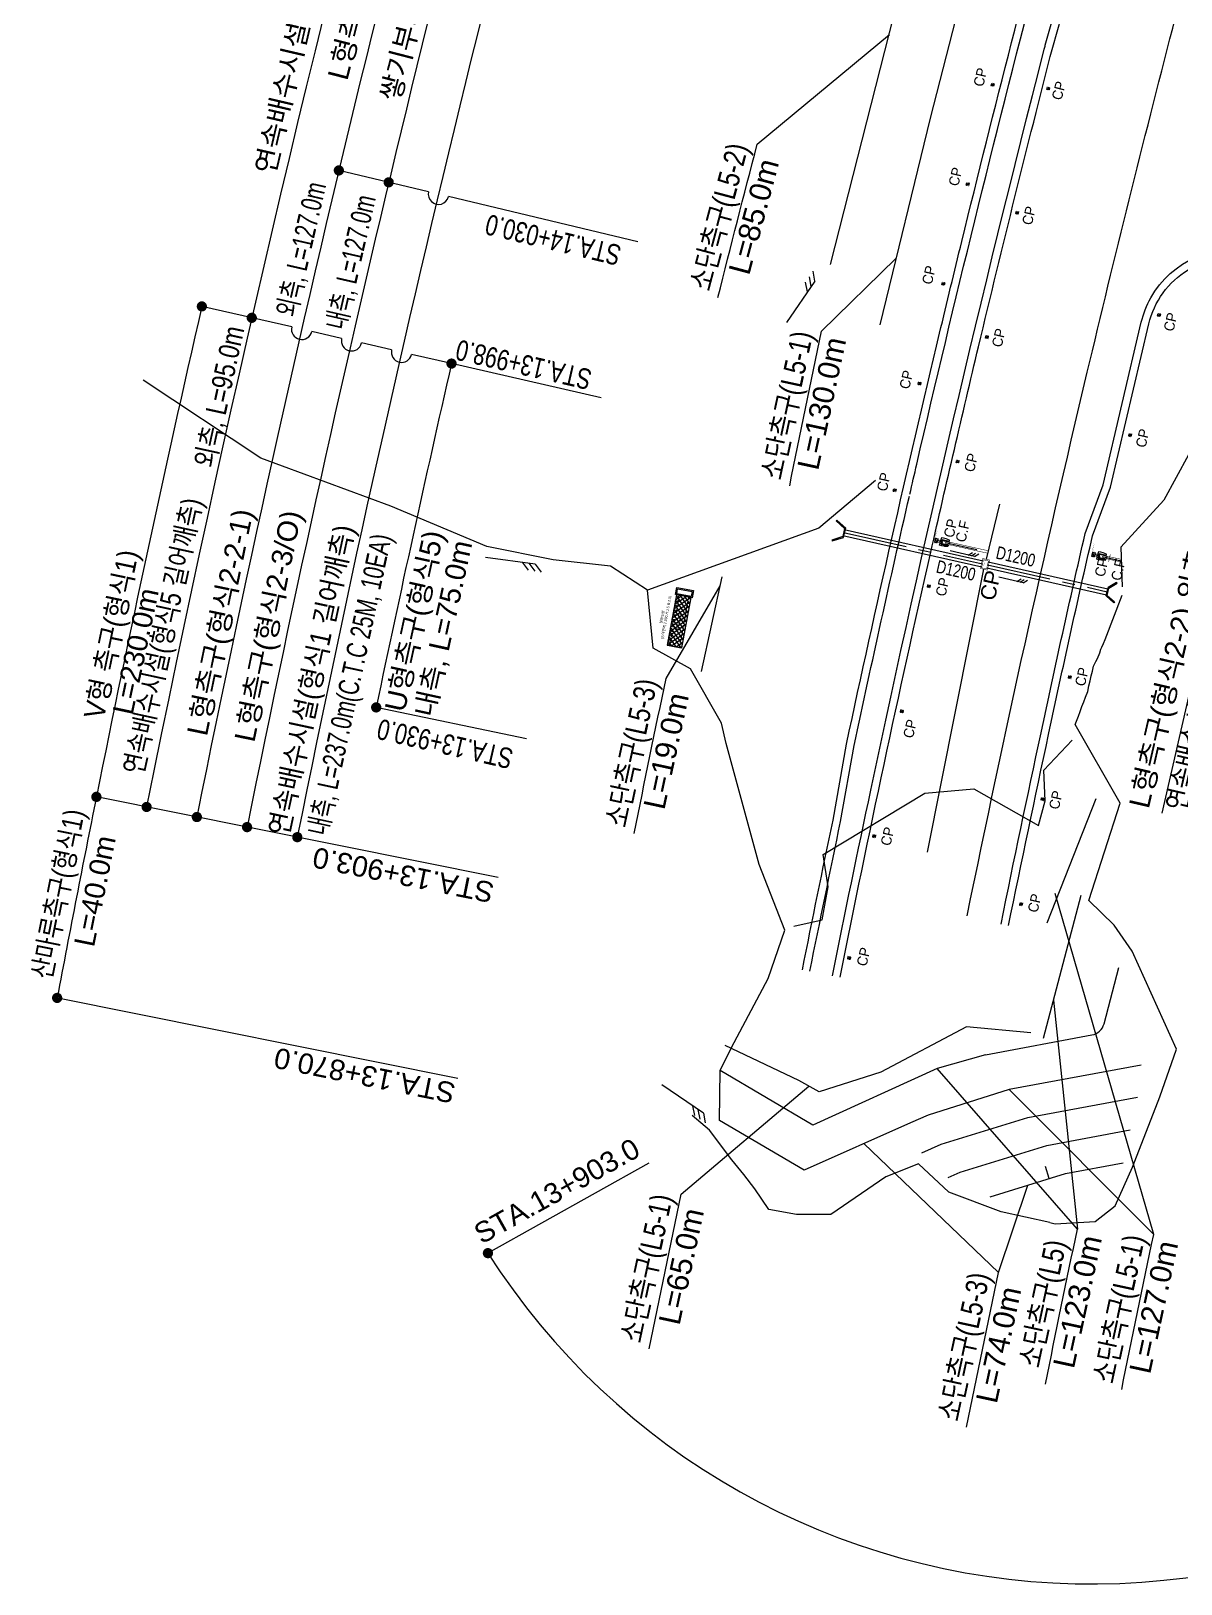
# Model space of a CAD drawing. Header units: millimetres. Extents: x 219390 to 221240, y 444648 to 450301.
# Drawn here: x 219731.8 to 219956.3, y 447153.2 to 447456.4 of the extents above; entities that cross this region are included whole.
import ezdxf
from ezdxf.enums import TextEntityAlignment as Align

# ---------------------------------------------------------------- set-up
doc = ezdxf.new("R2010")
doc.units = ezdxf.units.MM
for name, pattern in [('7', [20, 12.5, -2.5, 2.5, -2.5]), ('CONT', [0]), ('HIDDEN', [9.525, 6.35, -3.175])]:
    doc.linetypes.add(name, pattern=pattern)
for name, color, linetype in [('##배수관날개벽', 130, 'Continuous'), ('[도면]U형 V형 측구', 4, 'Continuous'), ('[도면]노면측구', 5, 'Continuous'), ('[도면]배수구조물도수로+방수거+집수거', 30, 'Continuous'), ('[도면]산마루측구', 5, 'H-DICHB01'), ('[도면]선배수집수정', 4, 'Continuous'), ('[도면]소단측구', 5, 'Continuous'), ('[도면]연속배수시설', 152, 'Continuous'), ('[도면]제작집수정', 30, 'Continuous'), ('[도면]집수정(깎기+쌓기)', 30, 'Continuous'), ('[도면]횡배수관', 30, 'Continuous'), ('CC-DIML_본선', 1, 'CONT'), ('CC-DIMT_본선', 3, 'CONT'), ('CD-MISC-초기우수처리시설', 84, 'Continuous'), ('CZ-LINE', 3, 'Continuous'), ('제목', 7, 'Continuous')]:
    doc.layers.add(name, color=color, linetype=linetype)
doc.layers.add('[도면]배수구조물 텍스트숨김', color=30, linetype='Continuous', plot=False)
doc.styles.add('Han_Romanstyle', font='Dotum.TTF')
doc.styles.get("Standard").update_dxf_attribs({"font": 'arial.ttf'})
doc.styles.add('돋움', font='Dotum.TTF')
doc.linetypes.add('E-WFLOW04', pattern='A,1.5,[32,kscals.shx,S=0.1,R=0,X=0,Y=0],0', length=1.5)
doc.linetypes.add('H-DICHB01', pattern='A,1e-05,[43,kscals.shx,S=0.1,R=0,X=0,Y=0],-0.666667,["B1",Standard,S=0.2,R=0,X=0,Y=-0.1],-0.383333', length=1.05001)
doc.linetypes.add('H-DICHD022', pattern='A,0.9,[32,kosdic.shx,S=0.1,R=0,X=0,Y=0],-0.333333,["D2-2",Standard,S=0.2,R=0,X=0,Y=-0.1],-0.816667', length=2.05)
doc.linetypes.add('H-DICHD04', pattern='A,0.9,[32,kscals.shx,S=0.1,R=0,X=0,Y=0],-0.333333,["D4",Standard,S=0.2,R=0,X=0,Y=-0.1],-0.416667', length=1.65)
doc.linetypes.add('H-DICHL021', pattern='A,0.9,[32,kosdic.shx,S=0.1,R=0,X=0,Y=0],-0.333333,["L2-1",Standard,S=0.2,R=0,X=0,Y=-0.1],-0.816667', length=2.05)
doc.linetypes.add('H-DICHL022', pattern='A,0.9,[32,kosdic.shx,S=0.1,R=0,X=0,Y=0],-0.333333,["L2-2",Standard,S=0.2,R=0,X=0,Y=-0.1],-0.816667', length=2.05)
doc.linetypes.add('H-DICHL023', pattern='A,0.9,[32,kosdic.shx,S=0.1,R=0,X=0,Y=0],-0.333333,["L2-3",Standard,S=0.2,R=0,X=0,Y=-0.1],-0.816667', length=2.05)
doc.linetypes.add('H-DICHL05', pattern='A,0.9,[32,kscals.shx,S=0.1,R=0,X=0,Y=0],-0.333333,["L5",Standard,S=0.2,R=0,X=0,Y=-0.1],-0.416667', length=1.65)
doc.linetypes.add('H-DICHL05-1', pattern='A,0.5,[32,kscals.shx,S=0.1,R=0,X=0,Y=0],-0.35,["L5-1",Standard,S=0.2,R=0,X=0,Y=-0.1],-0.731691', length=1)
doc.linetypes.add('H-DICHL05-1R', pattern='A,0.5,[32,kscals.shx,S=0.1,R=0,X=0,Y=0],-0.981691,["L5-1",Standard,S=0.2,R=180,X=0,Y=0.1],-0.1', length=1)
doc.linetypes.add('H-DICHL05-2', pattern='A,0.5,[32,kosdic.shx,S=0.1,R=0,X=0,Y=0],-0.35,["L5-2",Standard,S=0.2,R=0,X=0,Y=-0.1],-0.659209', length=1)
doc.linetypes.add('H-DICHL05-3', pattern='A,0.5,[32,kosdic.shx,S=0.1,R=0,X=0,Y=0],-0.35,["L5-3",Standard,S=0.2,R=0,X=0,Y=-0.1],-0.659209', length=1)
doc.linetypes.add('H-DICHL05-3R', pattern='A,0.5,[32,kosdic.shx,S=0.1,R=0,X=0,Y=0],-0.909209,["L5-3",Standard,S=0.2,R=180,X=0,Y=0.1],-0.1', length=1)
doc.linetypes.add('H-DICHL06', pattern='A,0.9,[32,kscals.shx,S=0.1,R=0,X=0,Y=0],-0.333333,["L6",Standard,S=0.2,R=0,X=0,Y=-0.1],-0.416667', length=1.65)
doc.linetypes.add('H-DICHM08', pattern='A,0.9,[32,kosdic.shx,S=0.1,R=0,X=0,Y=0],-0.333333,["M8",Standard,S=0.2,R=0,X=0,Y=-0.1],-0.416667', length=1.65)
doc.linetypes.add('H-DICHO023', pattern='A,0.5,[32,kosdic.shx,S=0.1,R=360,X=0,Y=0],-0.333333,["L2-3/O",Standard,S=0.2,R=360,X=0,Y=-0.1],-1.116667', length=1.95)
doc.linetypes.add('H-DICHS01', pattern='A,0.9,[32,kosdic.shx,S=0.1,R=0,X=0,Y=0],-0.35,["S1",Standard,S=0.2,R=0,X=0,Y=-0.1],-0.441746', length=1)
doc.linetypes.add('H-DICHU05', pattern='A,0.9,0,[32,KSCALS.SHX,S=0.1,R=0,X=0,Y=0],-0.333333,0,["U5",Standard,S=0.2,R=0,X=0,Y=-0.1],-0.416667', length=1.65)
doc.linetypes.add('H-DICHU05R', pattern='A,0.9,[32,kscals.shx,S=0.1,R=0,X=0,Y=0],-0.666667,["U5",Standard,S=0.2,R=180,X=0,Y=0.1],-0.083333', length=1.65)
doc.linetypes.add('H-DICHV01', pattern='A,0.9,[32,kscals.shx,S=0.1,R=360,X=0,Y=0],-0.333333,["V1",Standard,S=0.2,R=360,X=0,Y=-0.1],-0.416667', length=1.65)
doc.linetypes.add('H-DICHV01R', pattern='A,0.9,[32,kscals.shx,S=0.1,R=0,X=0,Y=0],-0.666667,["V1",Standard,S=0.2,R=180,X=0,Y=0.1],-0.083333', length=1.65)

# ---------------------------------------------------------------- blocks, each defined once
blk = doc.blocks.new('A$C31C57068')
at = {"layer": '[도면]소단측구', "color": 4, "ltscale": 8}
blk.add_line((-0.661, -0.16), (0.813, 0.254), dxfattribs=at)
at = {"layer": '[도면]소단측구', "color": 4, "ltscale": 8, "flags": 128}
for points in [[(-0.469, -0.106), (-0.735, 0.044)], [(-0.276, -0.051), (-0.542, 0.098)], [(-0.661, -0.16), (-0.927, -0.01)]]:
    blk.add_lwpolyline(points, dxfattribs=at)
at = {"layer": '[도면]소단측구', "color": 4, "ltscale": 8}
blk.add_solid([(0.813, 0.254), (0.12, 0.06), (0.071, 0.233), (0.813, 0.254)], dxfattribs=at)
blk = doc.blocks.new('A$C4A554AB3')
at = {"layer": '[도면]선배수집수정', "color": 0, "const_width": 0.02}
blk.add_lwpolyline([(0.01, 0.01), (0.01, 0.7), (0.7, 0.7), (0.7, 0.01)], close=True, dxfattribs=at)
at = {"layer": '[도면]선배수집수정', "color": 0}
blk.add_lwpolyline([(0.13, 0.13), (0.13, 0.58), (0.58, 0.58), (0.58, 0.13)], close=True, dxfattribs=at)
blk = doc.blocks.new('A$C3B52267F')
at = {"layer": 'CD-MISC-초기우수처리시설'}
h = blk.add_hatch(dxfattribs=at)
h.set_pattern_fill('ANSI37', color=256, scale=0.2, style=0)
h.set_pattern_definition([(45, (0, -2.9), (-0.449013, 0.449013), []), (135, (0, -2.9), (-0.449013, -0.449013), [])])
h.paths.add_polyline_path([(10, 0), (0, 0), (0, -2.9), (10, -2.9)])
h.paths.add_polyline_path([(2.78, -2.11), (7.11, -2.11), (7.11, -0.8), (2.78, -0.8)], flags=24)
for points in [[(10, 0), (0, 0), (0, -2.9), (10, -2.9)], [(11.4, 0.2), (11.4, -3.1), (10, -3.1), (10, 0.2)]]:
    blk.add_lwpolyline(points, close=True, dxfattribs=at)
blk.add_lwpolyline([(11.2, 0), (11.2, -2.9), (10.2, -2.9), (10.2, 0), (11.2, 0)], dxfattribs=at)
at = {"layer": 'CD-MISC-초기우수처리시설', "linetype": 'HIDDEN', "ltscale": 0.1}
blk.add_lwpolyline([(10, -0.45), (0, -0.45), (0, -2.45), (10, -2.45)], close=True, dxfattribs=at)
at = {"layer": 'CD-MISC-초기우수처리시설', "style": '돋움'}
blk.add_text('침투도랑', height=0.7, dxfattribs=at).set_placement((4.95, -1.45), align=Align.MIDDLE_CENTER)
at = {"layer": '제목', "color": 1, "style": '돋움'}
for s, p in [('(유역면적 2,000 H:1.5 B:2.0)', (5.27, 0.93)), ('침투도랑', (5.23, 1.71))]:
    blk.add_text(s, height=0.5, dxfattribs=at).set_placement(p, align=Align.CENTER)
blk = doc.blocks.new('A$C14DC56A9')
at = {"layer": '[도면]배수구조물도수로+방수거+집수거', "color": 3}
for points in [[(0.75, 1.52), (0.44, 1.52), (0.44, 0.23), (0.09, 0.23), (0, 0.93), (0.02, 0.93), (0, 1.43), (0, 1.87), (0.44, 1.87), (0.75, 1.87)], [(0.75, 1.67), (0.29, 1.67), (0.29, 0.23)], [(0.44, 0.23), (0.56, 0)], [(0.75, 1.52), (1.06, 1.52), (1.06, 0.23), (1.41, 0.23), (1.51, 0.93), (1.49, 0.93), (1.51, 1.43), (1.51, 1.87), (1.06, 1.87), (0.75, 1.87)], [(0.75, 1.67), (1.21, 1.67), (1.21, 0.23)], [(1.06, 0.23), (0.95, 0)]]:
    blk.add_lwpolyline(points, dxfattribs=at)

msp = doc.modelspace()

# ---------------------------------------------------------------- linework, layer by layer
at = {"layer": '##배수관날개벽', "color": 4, "linetype": 'Continuous', "flags": 128}
for points in [[(219942.22, 447347.64), (219943.8, 447348.62), (219943.69, 447348.79), (219942.04, 447347.77)], [(219941.68, 447346.18), (219942.04, 447347.77)], [(219941.9, 447346.25), (219943.28, 447344.98), (219943.14, 447344.83), (219941.68, 447346.18)], [(219941.9, 447346.25), (219942.22, 447347.64)]]:
    msp.add_lwpolyline(points, dxfattribs=at)
at = {"layer": '[도면]U형 V형 측구', "color": 4, "linetype": 'H-DICHU05', "ltscale": 9}
msp.add_line((219906.81, 447296.13), (219917.81, 447351.35), dxfattribs=at)
at = {"layer": '[도면]U형 V형 측구', "color": 4, "linetype": 'H-DICHV01', "ltscale": 10, "flags": 128}
for points in [[(219833.71, 447353.18), (219820.81, 447355.8), (219802.03, 447363.68), (219776.64, 447373.03), (219753.68, 447388.26)], [(219852.17, 447347.3), (219844.89, 447351.95), (219833.71, 447353.18)], [(219860.54, 447331.93), (219853.26, 447335.94), (219852.17, 447347.3)], [(219935.64, 447321.02), (219935.89, 447321.7), (219936.25, 447322.65), (219936.6, 447323.59), (219936.95, 447324.53), (219937.31, 447325.47), (219937.66, 447326.41), (219938.07, 447327.48), (219938.32, 447328.58), (219938.55, 447329.55), (219938.77, 447330.52), (219939, 447331.49), (219939.22, 447332.46), (219939.69, 447333.34), (219939.97, 447333.96), (219940.44, 447335.02), (219940.65, 447335.74), (219940.84, 447336.17), (219941.14, 447336.89), (219941.45, 447337.61), (219944.79, 447346.32)], [(219878.98, 447280.89), (219873.91, 447293.68), (219867.53, 447317.36), (219866.57, 447321.31), (219860.54, 447331.93)]]:
    msp.add_lwpolyline(points, dxfattribs=at)
at = {"layer": '[도면]U형 V형 측구', "color": 4, "linetype": 'H-DICHV01R', "ltscale": 8, "flags": 128}
for points in [[(219957.75, 447373.71), (219952.95, 447364.86), (219944.54, 447355.68), (219944.81, 447347.95)], [(219896.64, 447368.68), (219885.61, 447359.35), (219852.17, 447347.3)]]:
    msp.add_lwpolyline(points, dxfattribs=at)
at = {"layer": '[도면]U형 V형 측구', "color": 4, "linetype": 'H-DICHU05R', "ltscale": 6.5, "flags": 128}
msp.add_lwpolyline([(219920.87, 447364.06), (219918.24, 447353.3)], dxfattribs=at)
at = {"layer": '[도면]노면측구', "color": 4, "linetype": 'H-DICHL021', "ltscale": 10, "flags": 128}
msp.add_lwpolyline([(219909.16, 447397.45, -0.001313), (219913.49, 447415.36, -0.005704), (219933.38, 447492.9, -0.005047), (219952.44, 447561.11)], format="xyb", dxfattribs=at)
at = {"layer": '[도면]노면측구', "color": 4, "linetype": 'H-DICHD022', "ltscale": 10, "flags": 128}
msp.add_lwpolyline([(219916.76, 447394.82, -0.004302), (219931.24, 447453.28), (219938.03, 447477.35), (219948.68, 447513.9), (219952.86, 447527.38, -0.356466), (219964.49, 447533.3)], format="xyb", dxfattribs=at)
at = {"layer": '[도면]노면측구', "color": 4, "linetype": 'H-DICHD04', "ltscale": 10, "flags": 128}
msp.add_lwpolyline([(219937.99, 447389.81, -0.005021), (219954.67, 447457.04), (219960.54, 447481.38), (219966.59, 447505.65), (219970.81, 447522.11, 0.405749), (219964.39, 447533.33)], format="xyb", dxfattribs=at)
at = {"layer": '[도면]노면측구', "color": 4, "linetype": 'H-DICHL022', "ltscale": 10, "flags": 128}
for points in [[(219922.62, 447281.77, -0.00277), (219930.45, 447319.1, -0.0045), (219939.02, 447357.89), (219942.5, 447367.41), (219950, 447399.25, -0.4183), (219970.59, 447411.79, -0.4183)], [(219882.37, 447273.16, -0.002125), (219888.36, 447302.36), (219891, 447317.21, -0.005863), (219909.16, 447397.45, -0.003559)]]:
    msp.add_lwpolyline(points, format="xyb", dxfattribs=at)
at = {"layer": '[도면]노면측구', "color": 4, "linetype": 'H-DICHL023', "ltscale": 10, "flags": 128}
for points in [[(219907.44, 447354.7, -0.002942), (219916.76, 447394.82)], [(219914.54, 447283.66, -0.007878), (219937.99, 447389.81, -0.002012)]]:
    msp.add_lwpolyline(points, format="xyb", dxfattribs=at)
at = {"layer": '[도면]노면측구', "color": 4, "linetype": 'H-DICHO023', "ltscale": 10, "flags": 128}
msp.add_lwpolyline([(219889.72, 447271.69, -0.006062), (219907.44, 447354.7, -0.006062)], format="xyb", dxfattribs=at)
at = {"layer": '[도면]노면측구', "color": 4, "linetype": 'H-DICHM08', "ltscale": 8, "flags": 128}
msp.add_lwpolyline([(219880.71, 447281.68), (219886.24, 447282.92), (219887.43, 447289.36), (219886.46, 447295.64), (219906.26, 447307.62), (219915.83, 447308.46), (219928.46, 447301.31), (219929.76, 447306.14), (219929.52, 447312.11), (219935.05, 447317.98)], dxfattribs=at)
at = {"layer": '[도면]배수구조물도수로+방수거+집수거', "color": 4, "const_width": 0.1, "flags": 128}
for points in [[(219909.29, 447356.55), (219908.69, 447356.69)], [(219909.39, 447356.99), (219908.79, 447357.13)], [(219940.06, 447354.26), (219939.46, 447354.4)], [(219939.96, 447353.82), (219939.36, 447353.96)]]:
    msp.add_lwpolyline(points, dxfattribs=at)
at = {"layer": '[도면]배수구조물도수로+방수거+집수거', "color": 4, "linetype": 'HIDDEN'}
for points in [[(219909.34, 447356.77), (219908.74, 447356.91)], [(219910.25, 447356.58), (219918.59, 447354.73)], [(219940.01, 447354.04), (219939.41, 447354.18)], [(219940.92, 447353.85), (219944.63, 447353.03)]]:
    msp.add_lwpolyline(points, dxfattribs=at)
at = {"layer": '[도면]배수구조물도수로+방수거+집수거', "color": 4, "const_width": 0.1}
for points in [[(219910.19, 447356.34), (219918.53, 447354.49)], [(219910.3, 447356.83), (219918.65, 447354.97)], [(219942.16, 447352.81), (219942.48, 447354.28)], [(219940.86, 447353.61), (219944.64, 447352.77)], [(219940.97, 447354.1), (219944.62, 447353.29)]]:
    msp.add_lwpolyline(points, dxfattribs=at)
at = {"layer": '[도면]산마루측구', "color": 4, "ltscale": 10, "flags": 128}
for points in [[(219930.67, 447223.78), (219931.71, 447223.55), (219939.56, 447223.97), (219943.43, 447227.03), (219946.84, 447234.6), (219952.16, 447248.32), (219955.42, 447257.63), (219946.73, 447276.78), (219943.22, 447281.85), (219938.26, 447286.7), (219944.42, 447305.7), (219944.42, 447305.7), (219935.64, 447321.02)], [(219930.67, 447223.78), (219921.16, 447225.9), (219910.96, 447229.71), (219905.06, 447235.23), (219898.67, 447232.69), (219887.92, 447225.35), (219881.24, 447225.39), (219875.81, 447226.36), (219873.07, 447230.39), (219870.92, 447233.15), (219868.6, 447236.05), (219864.27, 447241.81), (219860.84, 447244.73)]]:
    msp.add_lwpolyline(points, dxfattribs=at)
at = {"layer": '[도면]산마루측구', "color": 6, "ltscale": 10, "flags": 128}
msp.add_lwpolyline([(219866.21, 447243.74), (219866.3, 447253.49), (219868.56, 447258), (219875.7, 447271.43), (219878.98, 447280.89)], dxfattribs=at)
at = {"layer": '[도면]선배수집수정', "color": 4}
for points in [[(219919.24, 447445.8), (219919.78, 447446.14)], [(219914.37, 447426.38), (219914.91, 447426.72)], [(219924.03, 447420.8), (219924.57, 447421.14)], [(219909.61, 447406.94), (219910.15, 447407.27)], [(219951.73, 447400.84), (219952.26, 447401.18)], [(219918.13, 447396.53), (219918.67, 447396.87)], [(219904.97, 447387.46), (219905.51, 447387.8)], [(219946.07, 447377.37), (219946.61, 447377.71)], [(219912.4, 447372.22), (219912.94, 447372.56)], [(219900.12, 447366.62), (219900.66, 447366.96)], [(219906.8, 447347.88), (219907.34, 447348.21)], [(219934.3, 447330.12), (219934.84, 447330.46)], [(219901.53, 447323.46), (219902.06, 447323.8)], [(219928.97, 447306.31), (219929.51, 447306.65)], [(219896.13, 447299.07), (219896.67, 447299.41)], [(219891.24, 447275.28), (219891.78, 447275.62)]]:
    msp.add_lwpolyline(points, dxfattribs=at)
for points, elevation in [([(219930.1, 447445.05), (219930.64, 447445.37)], 203), ([(219924.79, 447285.79), (219925.33, 447286.13)], -178)]:
    msp.add_lwpolyline(points, dxfattribs=dict(at, elevation=elevation))
at = {"layer": '[도면]소단측구', "color": 4, "linetype": 'H-DICHL05-2', "ltscale": 10}
msp.add_line((219887.89, 447410.85), (219908.05, 447490.35), dxfattribs=at)
at = {"layer": '[도면]소단측구', "color": 4, "linetype": 'H-DICHL06', "ltscale": 9}
msp.add_line((219862.69, 447331.39), (219866.74, 447349.89), dxfattribs=at)
at = {"layer": '[도면]소단측구', "color": 4, "linetype": 'H-DICHL05-1', "ltscale": 9}
msp.add_line((219930.15, 447282.35), (219939.7, 447306.61), dxfattribs=at)
at = {"layer": '[도면]소단측구', "color": 4, "linetype": 'H-DICHL05', "ltscale": 10}
msp.add_line((219929.44, 447259.82), (219936.77, 447287.74), dxfattribs=at)
at = {"layer": '[도면]소단측구', "color": 4, "linetype": 'H-DICHL05-3R', "ltscale": 10}
msp.add_line((219930.53, 447232.4), (219929.81, 447234.72), dxfattribs=at)
at = {"layer": '[도면]소단측구', "color": 4, "linetype": 'H-DICHL05-1', "ltscale": 10, "flags": 128}
msp.add_lwpolyline([(219897.54, 447399.11), (219907.4, 447439.42), (219917.34, 447478.32), (219922.25, 447496.54), (219925.83, 447516.54)], dxfattribs=at)
at = {"layer": '[도면]소단측구', "color": 4, "linetype": 'H-DICHL05', "ltscale": 10, "flags": 128}
msp.add_lwpolyline([(219918.11, 447256.57), (219938.91, 447260.43, 0.290434), (219941.26, 447262.62), (219944.14, 447273.58)], format="xyb", dxfattribs=at)
at = {"layer": '[도면]소단측구', "color": 4, "linetype": 'H-DICHL05-1', "ltscale": 9}
msp.add_lwpolyline([(219926.96, 447260.81), (219914.42, 447262.02), (219897.69, 447253.19), (219885.63, 447249.29), (219881.7, 447251.54), (219867.33, 447258.38)], dxfattribs=at)
at = {"layer": '[도면]소단측구', "color": 4, "linetype": 'H-DICHL05', "ltscale": 10, "flags": 128}
msp.add_lwpolyline([(219918.11, 447256.57), (219908.7, 447253.86), (219884.39, 447242.84), (219866.3, 447253.49)], dxfattribs=at)
at = {"layer": '[도면]소단측구', "color": 4, "linetype": 'H-DICHL05-1', "ltscale": 9, "flags": 128}
msp.add_lwpolyline([(219948.51, 447254.54), (219922.72, 447249.75), (219906.92, 447244.76), (219903.51, 447243.25)], dxfattribs=at)
at = {"layer": '[도면]소단측구', "color": 4, "linetype": 'H-DICHL05-1R', "ltscale": 9}
for points in [[(219905.68, 447237.4), (219909.47, 447239.08), (219926.4, 447244.3), (219947.77, 447248.26)], [(219910.82, 447232.59), (219913.16, 447233.62), (219930.09, 447238.85), (219946.38, 447241.87)]]:
    msp.add_lwpolyline(points, dxfattribs=at)
at = {"layer": '[도면]소단측구', "color": 4, "linetype": 'H-DICHL05-3', "ltscale": 10, "flags": 128}
msp.add_lwpolyline([(219903.51, 447243.25), (219882.7, 447234.03), (219866.21, 447243.74)], dxfattribs=at)
at = {"layer": '[도면]소단측구', "color": 4, "linetype": 'H-DICHL05-3R', "ltscale": 10, "flags": 128}
msp.add_lwpolyline([(219919.01, 447228.84), (219933.77, 447233.4), (219944.98, 447235.48)], dxfattribs=at)
at = {"layer": '[도면]연속배수시설', "color": 4, "linetype": 'H-DICHS01', "ltscale": 10, "flags": 128}
for points in [[(219903.35, 447366, -0.00043), (219904.7, 447371.88, -0.013934), (219953.97, 447561)], [(219888.25, 447271.99, -0.002643), (219895.73, 447308.24, -0.010607), (219929.59, 447452.89, -0.000057), (219929.79, 447453.67), (219936.59, 447477.76), (219943.78, 447502.43)], [(219950.39, 447404.36, -0.33872), (219970.95, 447413.25)], [(219921.15, 447282.07, -0.00277), (219928.98, 447319.41, -0.00451), (219937.58, 447358.32), (219941.06, 447367.84), (219948.54, 447399.59, -0.069703), (219950.39, 447404.36, -0.069703)], [(219883.84, 447272.87, -0.002126), (219889.84, 447302.08), (219892.47, 447316.93, -0.003557), (219903.26, 447365.64, -0.003557)]]:
    msp.add_lwpolyline(points, format="xyb", dxfattribs=at)
at = {"layer": '[도면]제작집수정', "color": 4, "linetype": 'HIDDEN', "ltscale": 0.5}
for p, q in [((219908.64, 447356.49), (219908.39, 447357.42)), ((219939.31, 447353.77), (219939.06, 447354.69))]:
    msp.add_line(p, q, dxfattribs=at)
at = {"layer": '[도면]제작집수정', "color": 4, "const_width": 0.02, "flags": 128}
for points in [[(219908.3, 447357.57), (219908.97, 447357.41), (219908.73, 447356.35), (219908.06, 447356.5)], [(219938.97, 447354.84), (219939.64, 447354.69), (219939.4, 447353.62), (219938.73, 447353.77)]]:
    msp.add_lwpolyline(points, close=True, dxfattribs=at)
at = {"layer": '[도면]제작집수정', "color": 4}
for points in [[(219908.64, 447356.49), (219908.2, 447356.59), (219908.39, 447357.42), (219908.83, 447357.32)], [(219939.31, 447353.77), (219938.87, 447353.86), (219939.06, 447354.69), (219939.5, 447354.59)]]:
    msp.add_lwpolyline(points, close=True, dxfattribs=at)
at = {"layer": '[도면]집수정(깎기+쌓기)', "color": 4, "const_width": 0.1}
for points in [[(219918.49, 447351.19), (219917.12, 447351.5), (219917.56, 447353.45), (219918.93, 447353.15)], [(219918.34, 447351.43), (219917.36, 447351.65), (219917.71, 447353.21), (219918.69, 447352.99)]]:
    msp.add_lwpolyline(points, close=True, dxfattribs=at)
at = {"layer": '[도면]횡배수관', "color": 4, "linetype": 'Continuous', "flags": 128}
msp.add_lwpolyline([(219890.61, 447359.29), (219890.26, 447357.74), (219888.11, 447357.07), (219888.17, 447356.88), (219890.43, 447357.58), (219890.83, 447359.36), (219889.09, 447360.96), (219888.96, 447360.81)], close=True, dxfattribs=at)
for points in [[(219890.3, 447357.93), (219917.4, 447351.85)], [(219890.56, 447359.1), (219917.67, 447353.02)], [(219918.38, 447351.63), (219941.73, 447346.39)], [(219918.64, 447352.8), (219941.99, 447347.56)]]:
    msp.add_lwpolyline(points, dxfattribs=at)
at = {"layer": '[도면]횡배수관', "color": 4, "linetype": '7', "flags": 128}
for points in [[(219890.43, 447358.52), (219917.54, 447352.43)], [(219918.51, 447352.21), (219941.86, 447346.98)]]:
    msp.add_lwpolyline(points, dxfattribs=at)
at = {"layer": 'CC-DIML_본선'}
for p, q in [((219873.56, 447434.33, 178), (219899.36, 447455.78, 193)), ((219809.41, 447425.06), (219791.9, 447429.24)), ((219850.26, 447415.31), (219813.3, 447424.13)), ((219886.14, 447397.87, 178), (219900.65, 447412.04)), ((219855.78, 447330, -202), (219866.35, 447348.1)), ((219828.55, 447318.25), (219799.18, 447324.39)), ((219823, 447291.17), (219744.56, 447306.92)), ((219950.95, 447221.43), (219931.71, 447288.05)), ((219931.39, 447267.23), (219936.07, 447222.48)), ((219936.07, 447222.48), (219908.7, 447253.86)), ((219858.74, 447229.36, -22), (219883.66, 447250.42)), ((219950.95, 447221.43), (219922.72, 447249.75)), ((219920.67, 447214.06, -223), (219894.37, 447239.2)), ((219852.41, 447235.37), (219820.99, 447217.82)), ((219920.67, 447214.06, -223), (219926.39, 447231.12))]:
    msp.add_line(p, q, dxfattribs=at)
at = {"layer": 'CC-DIML_본선', "color": 6}
msp.add_line((219815.13, 447251.95), (219736.69, 447267.7), dxfattribs=at)
at = {"layer": 'CC-DIML_본선', "flags": 128}
for points in [[(219873.75, 447749.83, 0.032021), (219754.37, 447304.95)], [(219836.47, 447597.84, 0.021151), (219764.17, 447302.98)], [(219855.67, 447592.26, 0.021151), (219783.78, 447299.04)], [(219839.37, 447571.68, 0.019453), (219773.98, 447301.01)], [(219765.15, 447402.69, 0.006784), (219744.56, 447306.92)], [(219813.89, 447391.52, 0.004826), (219799.18, 447324.39)], [(219744.56, 447306.92, 0.00277), (219736.91, 447267.66)], [(219929.83, 447192.25, -0.00267), (219936.07, 447222.48, -0.00267)], [(219944.71, 447191.19, -0.00267), (219950.95, 447221.43, -0.00267)]]:
    msp.add_lwpolyline(points, format="xyb", dxfattribs=at)
for points, elevation in [([(219865.89, 447404.43, -0.00267), (219873.56, 447434.33, -0.00267)], 178), ([(219879.9, 447367.64, -0.00267), (219886.14, 447397.87, -0.00267)], 178), ([(219849.54, 447299.77, -0.00267), (219855.78, 447330, -0.00267)], -202), ([(219852.5, 447199.13, -0.00267), (219858.74, 447229.36, -0.00267)], -22), ([(219914.43, 447183.83, -0.00267), (219920.67, 447214.06, -0.00267)], -223)]:
    msp.add_lwpolyline(points, format="xyb", dxfattribs=dict(at, elevation=elevation))
at = {"layer": 'CC-DIML_본선'}
for points in [[(219792.38, 447429.36, 1, 1, -1), (219791.41, 447429.11, 1, 1, -1)], [(219802.11, 447427.04, 1, 1, -1), (219801.14, 447426.79, 1, 1, -1)], [(219765.63, 447402.81, 1, 1, -1), (219764.67, 447402.56, 1, 1, -1)], [(219775.38, 447400.58, 1, 1, -1), (219774.41, 447400.33, 1, 1, -1)], [(219814.37, 447391.64, 1, 1, -1), (219813.4, 447391.39, 1, 1, -1)], [(219799.67, 447324.51, 1, 1, -1), (219798.7, 447324.26, 1, 1, -1)], [(219745.05, 447307.04, 1, 1, -1), (219744.08, 447306.79, 1, 1, -1)], [(219754.85, 447305.07, 1, 1, -1), (219753.89, 447304.82, 1, 1, -1)], [(219764.66, 447303.1, 1, 1, -1), (219763.69, 447302.85, 1, 1, -1)], [(219774.46, 447301.14, 1, 1, -1), (219773.49, 447300.88, 1, 1, -1)], [(219784.27, 447299.17, 1, 1, -1), (219783.3, 447298.92, 1, 1, -1)], [(219737.39, 447267.78, 1, 1, -1), (219736.42, 447267.53, 1, 1, -1)], [(219821.48, 447217.95, 1, 1, -1), (219820.51, 447217.69, 1, 1, -1)]]:
    msp.add_lwpolyline(points, format="xyseb", close=True, dxfattribs=at)
for points in [[(219809.41, 447425.06, 1), (219813.3, 447424.13, 1)], [(219782.69, 447398.67, 1), (219786.59, 447397.77, 1)], [(219792.44, 447396.43, 1), (219796.34, 447395.54, 1)], [(219802.19, 447394.2, 1), (219806.09, 447393.31, 1)]]:
    msp.add_lwpolyline(points, format="xyb", dxfattribs=at)
for points in [[(219782.69, 447398.67), (219765.15, 447402.69)], [(219792.44, 447396.43), (219786.59, 447397.77)], [(219802.19, 447394.2), (219796.34, 447395.54)], [(219813.89, 447391.52), (219806.09, 447393.31)], [(219843.13, 447384.82), (219813.89, 447391.52)]]:
    msp.add_lwpolyline(points, dxfattribs=at)
at = {"layer": 'CC-DIML_본선', "elevation": -192, "flags": 128}
msp.add_lwpolyline([(219952.62, 447303.75), (219971.31, 447385.27), (219986.52, 447398.46)], dxfattribs=at)
at = {"layer": 'CC-DIML_본선'}
msp.add_arc((219938.83, 447293.02), 139.79, 212.5451, 324.8393, dxfattribs=at)

# ---------------------------------------------------------------- block references
at = {"layer": '[도면]배수구조물도수로+방수거+집수거', "color": 4, "xscale": -1, "rotation": 77.32603444434979}
for p in [(219911.33, 447357.1), (219942, 447354.37)]:
    msp.add_blockref('A$C14DC56A9', p, dxfattribs=at)
at = {"layer": '[도면]선배수집수정', "color": 4}
for p, rotation in [((219919.78, 447445.54), 77.05219016717618), ((219930.62, 447444.78), 75.57670407808416), ((219914.91, 447426.12), 77.05219016717618), ((219924.56, 447420.55), 77.05219016717618), ((219910.15, 447406.68), 77.05219016717618), ((219952.26, 447400.58), 77.32594859052394), ((219918.66, 447396.28), 77.05219016717618), ((219905.5, 447387.21), 77.05219016717618), ((219946.61, 447377.11), 77.32594859052394), ((219912.94, 447371.96), 77.05219016717618), ((219900.66, 447366.36), 77.05219016717618), ((219907.33, 447347.62), 77.05219016717618), ((219934.84, 447329.86), 77.32594859052394), ((219902.06, 447323.2), 77.05219016717618), ((219929.51, 447306.06), 77.32594859052394), ((219896.66, 447298.81), 77.05219016717618), ((219925.33, 447285.54, -178), 77.32594859052394), ((219891.78, 447275.03), 77.05219016717618)]:
    msp.add_blockref('A$C4A554AB3', p, dxfattribs=dict(at, rotation=rotation))
at = {"layer": '[도면]소단측구', "color": 4, "linetype": 'E-WFLOW04', "ltscale": 9}
for p, xscale, yscale, zscale, rotation in [((219882.49, 447403.94), -6.399999999891237, 6.399999999891237, 6.399999999891237, 71.25333974822247), ((219825.94, 447353.11), 6.399999999891237, 6.399999999891237, 6.399999999891237, 156.6951730551673), ((219913.85, 447354.25), -3.199999999916524, 3.199999999916524, 3.199999999916524, 2.844285767913499), ((219923.35, 447349.1), -3.199999999916524, 3.199999999916524, 3.199999999916524, 2.844285767913499), ((219859.55, 447247.74), 6.399999999891237, 6.399999999891237, 6.399999999891237, 129.9719503423705)]:
    msp.add_blockref('A$C31C57068', p, dxfattribs=dict(at, xscale=xscale, yscale=yscale, zscale=zscale, rotation=rotation))
at = {"layer": 'CZ-LINE', "color": 4, "rotation": 79.497155448404}
msp.add_blockref('A$C3B52267F', (219855.98, 447336.54), dxfattribs=at)

# ---------------------------------------------------------------- texts
at = {"layer": '[도면]배수구조물 텍스트숨김', "color": 4, "style": '돋움', "width": 0.8}
for p in [(219923.75, 447352.63, 222), (219912.09, 447349.9, 222)]:
    msp.add_text('D1200', height=2.5, rotation=347.3518, dxfattribs=at).set_placement(p, align=Align.CENTER)
at = {"layer": '[도면]선배수집수정', "color": 4, "ltscale": 20, "style": 'Han_Romanstyle'}
for rotation, p in [(77.0522, (219917.68, 447445.45)), (75.5767, (219932.94, 447442.81, 203)), (77.0522, (219912.81, 447426.03)), (77.0522, (219927.16, 447418.42)), (77.0522, (219907.63, 447406.82)), (77.3259, (219954.81, 447397.66)), (77.0522, (219921.26, 447394.57)), (77.0522, (219903.22, 447386.39)), (77.3259, (219949.36, 447374.97)), (77.0522, (219915.87, 447370.19)), (77.0522, (219898.82, 447366.42)), (77.0522, (219910.29, 447345.92)), (77.3259, (219937.5, 447328.38)), (77.0522, (219903.95, 447318.23, 173)), (77.3259, (219932.41, 447304.32)), (77.0522, (219899.55, 447297.22)), (77.3259, (219928.27, 447284.19, -178)), (77.0522, (219894.88, 447273.71))]:
    msp.add_text('CP', height=2, rotation=rotation, dxfattribs=at).set_placement(p)
at = {"layer": '[도면]선배수집수정', "color": 4, "linetype": 'ByBlock', "style": '돋움', "width": 0.4}
for rotation, p in [(77.0522, (219919.52, 447445.97)), (75.5767, (219930.37, 447445.21, 203)), (77.0522, (219914.65, 447426.55)), (77.0522, (219924.3, 447420.98)), (77.0522, (219909.89, 447407.11)), (77.3259, (219952, 447401.01)), (77.0522, (219918.4, 447396.7)), (77.0522, (219905.24, 447387.64)), (77.3259, (219946.35, 447377.54)), (77.0522, (219912.68, 447372.39)), (77.0522, (219900.4, 447366.79)), (77.0522, (219907.07, 447348.05)), (77.3259, (219934.58, 447330.29)), (77.0522, (219901.8, 447323.63)), (77.3259, (219929.25, 447306.49)), (77.0522, (219896.4, 447299.24)), (77.3259, (219925.06, 447285.96, -178)), (77.0522, (219891.52, 447275.45))]:
    msp.add_text('선배수-노측', height=0.2, rotation=rotation, dxfattribs=at).set_placement(p, align=Align.MIDDLE_CENTER)
at = {"layer": '[도면]제작집수정', "color": 4, "style": 'Han_Romanstyle'}
for s, p in [('CP', (219911.88, 447357.38, 175)), ('C.F', (219914.18, 447356.49, -2)), ('CP', (219941.34, 447349.74)), ('C.F', (219944.54, 447348.98, 174))]:
    msp.add_text(s, height=2, rotation=77.3259, dxfattribs=at).set_placement(p)
at = {"layer": '[도면]제작집수정', "color": 4, "linetype": 'ByBlock', "style": '돋움'}
for s, rotation, width, p in [('깎기-2-1-0-2', 79.4186, 0.8, (219908.53, 447358.41)), ('선배수0.45-횡0.45', 77.326, 0.4, (219908.51, 447356.96)), ('쌓기-1-1-1-0', 79.4186, 0.8, (219939.2, 447355.68)), ('선배수0.45-횡0.45', 77.326, 0.4, (219939.19, 447354.23))]:
    msp.add_text(s, height=0.2, rotation=rotation, dxfattribs=dict(at, width=width)).set_placement(p, align=Align.MIDDLE_CENTER)
at = {"layer": '[도면]집수정(깎기+쌓기)', "color": 4, "linetype": 'ByBlock', "style": '돋움'}
msp.add_text('쌓기부', height=0.2, rotation=77.3518, dxfattribs=at).set_placement((219917.85, 447352.36), align=Align.MIDDLE_CENTER)
at = {"layer": '[도면]집수정(깎기+쌓기)', "color": 4, "linetype": 'Continuous'}
msp.add_text('CP', height=3, rotation=77.3518, dxfattribs=at).set_placement((219921.4, 447347.68, 171), align=Align.BOTTOM_CENTER)
at = {"layer": 'CC-DIMT_본선'}
for s, rotation, p in [('쌓기부다이크(형식2-2) 내측, L=145.0m', 75.5753, (219816.3, 447486.53)), ('연속배수시설(형식1 길어깨측)', 76.93, (219788.28, 447461.43)), ('L형측구(형식2-1)', 75.5753, (219799.67, 447465.67, 13)), ('L형측구(형식2-2) 외측, L=151.0m', 77.0197, (219960.1, 447342.99, -192)), ('L형측구(형식2-2-1)  ', 78.3442, (219772.16, 447341.9)), ('L형측구(형식2-3/O)   ', 78.3442, (219781.66, 447341.91)), ('U형측구(형식5)', 77.6614, (219809.73, 447340.59, 156)), ('내측, L=75.0m', 77.6614, (219815.39, 447339.1, 156)), ('L=230.0m', 78.0538, (219755.37, 447334.68))]:
    msp.add_text(s, height=4, rotation=rotation, dxfattribs=at).set_placement(p, align=Align.BOTTOM_CENTER)
at = {"layer": 'CC-DIMT_본선', "width": 0.8}
for s, rotation, p in [('소단측구(L5-2)', 75.1229, (219868.11, 447419.66, 178)), ('소단측구(L5-1)', 77.8445, (219881.39, 447382.96, 178)), ('소단측구(L5-3)', 77.8445, (219851.03, 447315.09, -202)), ('소단측구(L5-1)', 77.8445, (219853.99, 447214.45, -22)), ('소단측구(L5-1)', 77.8445, (219946.2, 447206.51)), ('소단측구(L5)', 77.8445, (219931.32, 447207.56)), ('소단측구(L5-3)', 77.8445, (219915.92, 447199.15, -223))]:
    msp.add_text(s, height=4.2, rotation=rotation, dxfattribs=at).set_placement(p, align=Align.CENTER)
at = {"layer": 'CC-DIMT_본선'}
for s, rotation, p in [('L=85.0m', 75.1229, (219870.86, 447420.76, 178)), ('L=130.0m', 77.8445, (219884.09, 447384.19, 178)), ('L=19.0m', 77.8445, (219853.73, 447316.32, -202)), ('L=65.0m', 77.8445, (219856.69, 447215.68, -22)), ('L=123.0m', 77.8445, (219934.02, 447208.8)), ('L=127.0m', 77.8445, (219948.9, 447207.74)), ('L=74.0m', 77.8445, (219918.62, 447200.38, -223))]:
    msp.add_text(s, height=4.2, rotation=rotation, dxfattribs=at).set_placement(p, align=Align.TOP_CENTER)
for s, rotation, width, p in [('외측, L=127.0m', 77.0907, 0.7, (219787.64, 447413.13, -320.69)), ('내측, L=127.0m', 77.0907, 0.7, (219797.34, 447410.61, -320.69)), ('외측, L=95.0m', 77.7305, 0.8, (219771.67, 447384.39)), ('연속배수시설(형식1 길어깨측) 5EA', 76.93, 0.85, (219966.08, 447337.12, -392)), ('연속배수시설(형식5 길어깨측)', 77.7305, 0.8, (219760.64, 447337.67, -149)), ('연속배수시설(형식1 길어깨측)', 77.8754, 0.9, (219789.66, 447329.07)), ('내측, L=237.0m(C.T.C 25M, 10EA)  ', 77.8754, 0.7, (219797.33, 447329.24)), ('V형 측구(형식1)', 78.2249, 0.9, (219750.59, 447338.02))]:
    msp.add_text(s, height=4, rotation=rotation, dxfattribs=dict(at, width=width)).set_placement(p, align=Align.BOTTOM_CENTER)
at = {"layer": 'CC-DIMT_본선', "width": 0.75}
for s, rotation, p in [('STA.14+030.0', 166.5839, (219821.1, 447420.73)), ('STA.13+998.0', 167.0923, (219815.3, 447396.25, 327)), ('STA.13+930.0', 167.0923, (219799.95, 447322.21))]:
    msp.add_text(s, height=4, rotation=rotation, dxfattribs=at).set_placement(p, align=Align.RIGHT)
at = {"layer": 'CC-DIMT_본선', "color": 6, "width": 0.8}
msp.add_text('산마루측구(형식1)', height=4, rotation=78.66, dxfattribs=at).set_placement((219740.19, 447287.34), align=Align.BOTTOM_CENTER)
at = {"layer": 'CC-DIMT_본선', "color": 6}
msp.add_text('L=40.0m', height=4, rotation=78.66, dxfattribs=at).set_placement((219747.41, 447287.91), align=Align.BOTTOM_CENTER)
at = {"layer": 'CC-DIMT_본선'}
for rotation, p in [(168.6471, (219787.28, 447297.14)), (29.1917, (219851.07, 447236.98))]:
    msp.add_text('STA.13+903.0', height=4, rotation=rotation, dxfattribs=at).set_placement(p, align=Align.RIGHT)
at = {"layer": 'CC-DIMT_본선', "color": 6}
msp.add_text('STA.13+870.0', height=4, rotation=168.6471, dxfattribs=at).set_placement((219779.75, 447258, -176), align=Align.RIGHT)

doc.saveas('drawing.dxf')
